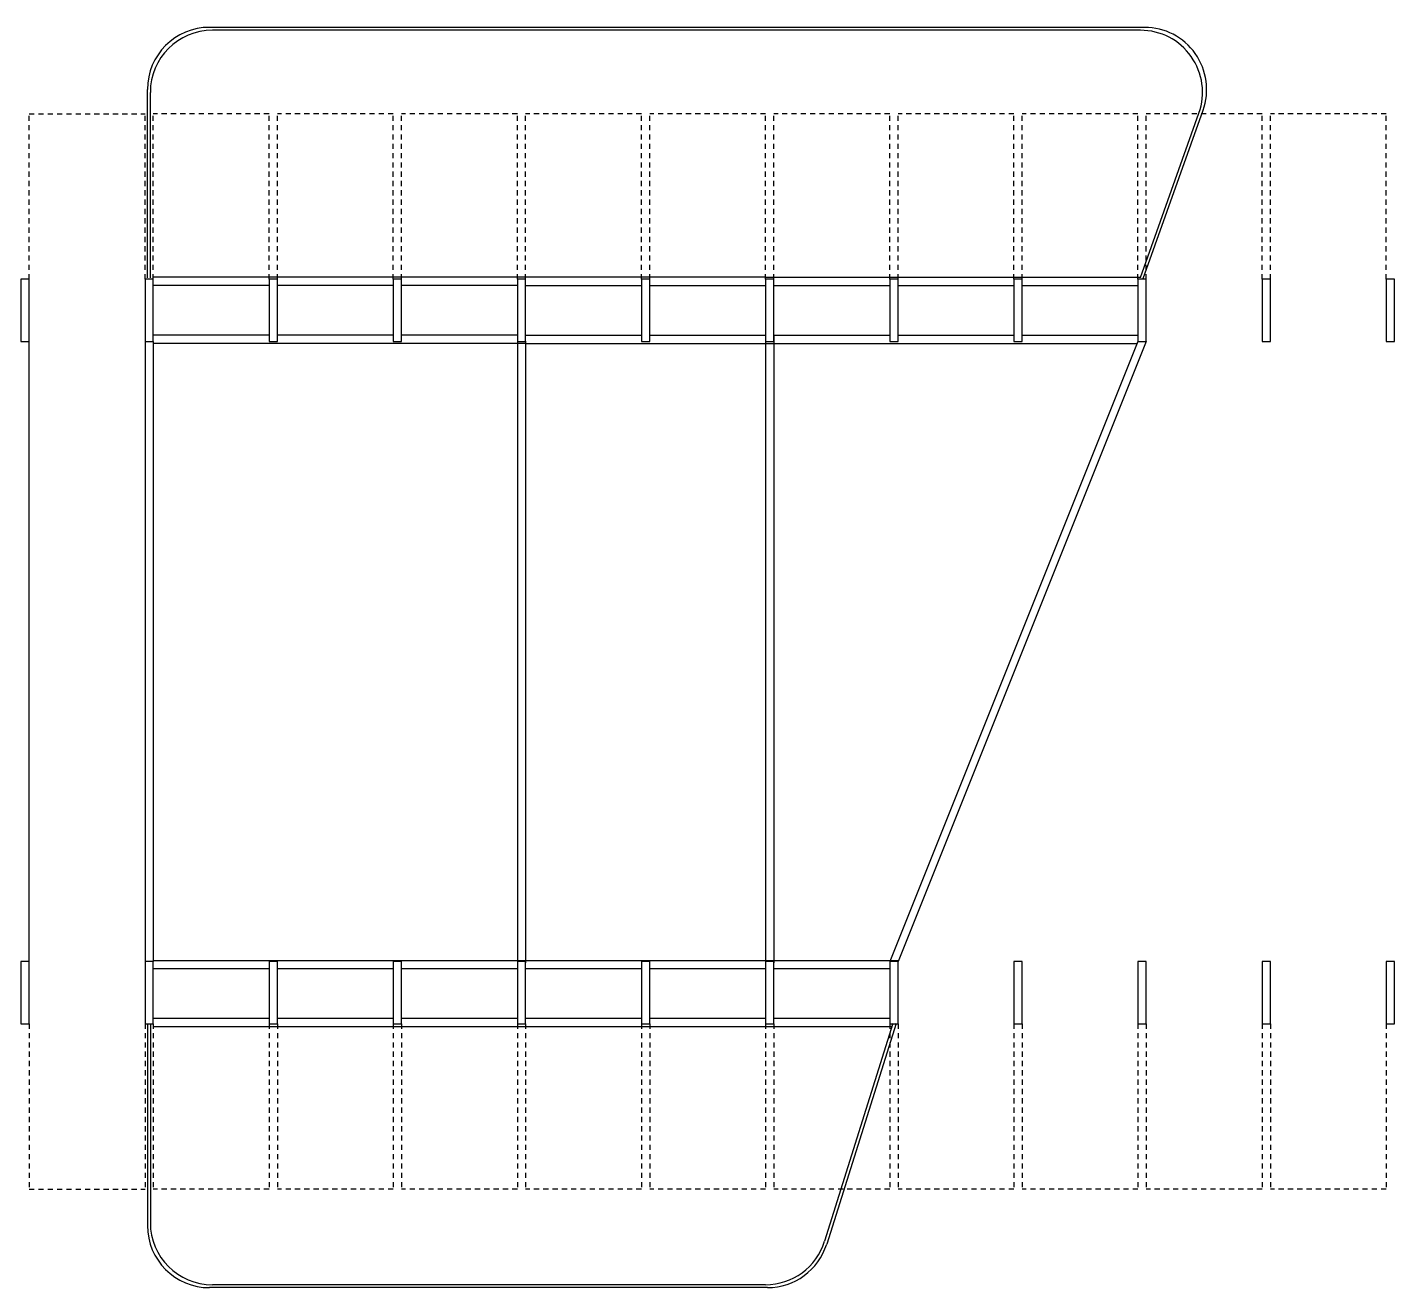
# Model space of a CAD drawing. Header units: millimetres. Extents: x 2308 to 2568, y 1142 to 1238.
# Drawn here: x 2456.58 to 2489.59, y 1177.66 to 1208.11 of the extents above; entities that cross this region are included whole.
import ezdxf

# ---------------------------------------------------------------- set-up
doc = ezdxf.new("R2010")
doc.units = ezdxf.units.MM
doc.linetypes.add('HIDDEN2', pattern=[0.1875, 0.125, -0.0625])
for name, color, linetype in [('ESTR', 3, 'Continuous'), ('PISO', 1, 'Continuous'), ('PROJ', 1, 'HIDDEN2')]:
    doc.layers.add(name, color=color, linetype=linetype)

# ---------------------------------------------------------------- blocks, each defined once
blk = doc.blocks.new('PILAR-SLN')
for points in [[(0.197, -26.487), (0.197, -27.987), (-0.003, -27.987), (-0.003, -26.487)], [(0.197, -42.97), (0.197, -44.47), (-0.003, -44.47), (-0.003, -42.97)]]:
    blk.add_lwpolyline(points, close=True)

msp = doc.modelspace()

# ---------------------------------------------------------------- linework, layer by layer
at = {"layer": 'ESTR'}
for points in [[(2456.629, 1200.519), (2456.629, 1202.019), (2456.429, 1202.019), (2456.429, 1200.519)], [(2456.629, 1184.037), (2456.629, 1185.537), (2456.429, 1185.537), (2456.429, 1184.037)]]:
    msp.add_lwpolyline(points, close=True, dxfattribs=at)
at = {"layer": 'PISO'}
for p, q in [((2483.589, 1208.105), (2460.988, 1208.105)), ((2483.49, 1208.035), (2461.058, 1208.035)), ((2459.488, 1202.054), (2459.488, 1206.605)), ((2459.558, 1202.054), (2459.558, 1206.535)), ((2483.49, 1202.066), (2484.903, 1206.032)), ((2483.556, 1202.042), (2485.002, 1206.102)), ((2474.429, 1202.069), (2459.629, 1202.069)), ((2474.429, 1202.069), (2483.491, 1202.069)), ((2462.429, 1201.869), (2459.629, 1201.869)), ((2465.429, 1201.869), (2462.629, 1201.869)), ((2468.429, 1201.869), (2465.629, 1201.869)), ((2468.629, 1201.869), (2471.429, 1201.869)), ((2471.629, 1201.869), (2474.429, 1201.869)), ((2474.629, 1201.869), (2477.429, 1201.869)), ((2477.629, 1201.869), (2480.429, 1201.869)), ((2480.629, 1201.869), (2483.429, 1201.869)), ((2462.429, 1200.669), (2459.629, 1200.669)), ((2465.429, 1200.669), (2462.629, 1200.669)), ((2468.429, 1200.669), (2465.629, 1200.669)), ((2468.629, 1200.669), (2471.429, 1200.669)), ((2471.629, 1200.669), (2474.429, 1200.669)), ((2474.429, 1200.671), (2474.429, 1185.509)), ((2474.629, 1200.671), (2474.629, 1185.509)), ((2474.629, 1200.669), (2477.429, 1200.669)), ((2477.629, 1200.669), (2480.429, 1200.669)), ((2480.629, 1200.669), (2483.429, 1200.669)), ((2456.629, 1185.537), (2456.629, 1200.519)), ((2459.429, 1200.519), (2459.429, 1185.537)), ((2459.629, 1200.519), (2459.629, 1185.537)), ((2468.629, 1200.469), (2459.629, 1200.469)), ((2468.429, 1200.521), (2468.429, 1185.509)), ((2468.629, 1200.521), (2468.629, 1185.509)), ((2468.629, 1200.469), (2483.409, 1200.469)), ((2483.429, 1200.519), (2477.429, 1185.537)), ((2483.629, 1200.519), (2477.629, 1185.537)), ((2468.629, 1185.559), (2459.629, 1185.559)), ((2477.638, 1185.559), (2468.629, 1185.559)), ((2462.429, 1185.359), (2459.629, 1185.359)), ((2465.429, 1185.359), (2462.629, 1185.359)), ((2468.429, 1185.359), (2465.629, 1185.359)), ((2471.429, 1185.359), (2468.629, 1185.359)), ((2474.429, 1185.359), (2471.629, 1185.359)), ((2477.429, 1185.359), (2474.629, 1185.359)), ((2462.429, 1184.159), (2459.629, 1184.159)), ((2465.429, 1184.159), (2462.629, 1184.159)), ((2468.429, 1184.159), (2465.629, 1184.159)), ((2471.429, 1184.159), (2468.629, 1184.159)), ((2474.429, 1184.159), (2471.629, 1184.159)), ((2477.429, 1184.159), (2474.629, 1184.159)), ((2459.488, 1184.044), (2459.488, 1179.161)), ((2459.558, 1184.044), (2459.558, 1179.231)), ((2468.629, 1183.959), (2459.629, 1183.959)), ((2477.481, 1183.959), (2468.629, 1183.959)), ((2477.507, 1184.044), (2475.854, 1178.781)), ((2477.581, 1184.044), (2475.905, 1178.711)), ((2474.474, 1177.661), (2460.988, 1177.661)), ((2474.423, 1177.731), (2461.058, 1177.731))]:
    msp.add_line(p, q, dxfattribs=at)
for centre, start, end in [((2460.988, 1206.605), 90, 180), ((2461.058, 1206.535), 90, 180), ((2483.49, 1206.535), 340.3941, 90), ((2483.589, 1206.605), 340.3941, 90), ((2460.988, 1179.161), 180, 270), ((2461.058, 1179.231), 180, 270), ((2474.423, 1179.231), 270, 342.5608), ((2474.474, 1179.161), 270, 342.5608)]:
    msp.add_arc(centre, 1.5, start, end, dxfattribs=at)
at = {"layer": 'PROJ'}
for p, q in [((2456.629, 1206.019), (2459.429, 1206.019)), ((2456.629, 1202.019), (2456.629, 1206.019)), ((2459.429, 1202.019), (2459.429, 1206.019)), ((2459.629, 1202.019), (2459.629, 1206.019)), ((2462.429, 1206.019), (2459.629, 1206.019)), ((2462.429, 1202.019), (2462.429, 1206.019)), ((2465.429, 1206.019), (2462.629, 1206.019)), ((2462.629, 1202.019), (2462.629, 1206.019)), ((2465.429, 1202.019), (2465.429, 1206.019)), ((2465.629, 1202.019), (2465.629, 1206.019)), ((2468.429, 1206.019), (2465.629, 1206.019)), ((2468.429, 1202.019), (2468.429, 1206.019)), ((2471.429, 1206.019), (2468.629, 1206.019)), ((2468.629, 1202.019), (2468.629, 1206.019)), ((2471.429, 1202.019), (2471.429, 1206.019)), ((2471.629, 1202.019), (2471.629, 1206.019)), ((2474.429, 1206.019), (2471.629, 1206.019)), ((2474.429, 1202.019), (2474.429, 1206.019)), ((2477.429, 1206.019), (2474.629, 1206.019)), ((2474.629, 1202.019), (2474.629, 1206.019)), ((2477.429, 1202.019), (2477.429, 1206.019)), ((2477.629, 1202.019), (2477.629, 1206.019)), ((2480.429, 1206.019), (2477.629, 1206.019)), ((2480.429, 1202.019), (2480.429, 1206.019)), ((2483.429, 1206.019), (2480.629, 1206.019)), ((2480.629, 1202.019), (2480.629, 1206.019)), ((2483.429, 1202.019), (2483.429, 1206.019)), ((2486.429, 1206.019), (2483.629, 1206.019)), ((2483.629, 1202.019), (2483.629, 1206.019)), ((2486.429, 1202.019), (2486.429, 1206.019)), ((2486.629, 1202.019), (2486.629, 1206.019)), ((2489.429, 1206.019), (2486.629, 1206.019)), ((2489.429, 1202.019), (2489.429, 1206.019)), ((2456.629, 1184.037), (2456.629, 1180.037)), ((2459.429, 1184.037), (2459.429, 1180.037)), ((2459.629, 1184.037), (2459.629, 1180.037)), ((2462.429, 1184.037), (2462.429, 1180.037)), ((2462.629, 1184.037), (2462.629, 1180.037)), ((2465.429, 1184.037), (2465.429, 1180.037)), ((2465.629, 1184.037), (2465.629, 1180.037)), ((2468.429, 1184.037), (2468.429, 1180.037)), ((2468.629, 1184.037), (2468.629, 1180.037)), ((2471.429, 1184.037), (2471.429, 1180.037)), ((2471.629, 1184.037), (2471.629, 1180.037)), ((2474.429, 1184.037), (2474.429, 1180.037)), ((2474.629, 1184.037), (2474.629, 1180.037)), ((2477.429, 1184.037), (2477.429, 1180.037)), ((2477.629, 1184.037), (2477.629, 1180.037)), ((2480.429, 1184.037), (2480.429, 1180.037)), ((2480.629, 1184.037), (2480.629, 1180.037)), ((2483.429, 1184.037), (2483.429, 1180.037)), ((2483.629, 1184.037), (2483.629, 1180.037)), ((2486.429, 1184.037), (2486.429, 1180.037)), ((2486.629, 1184.037), (2486.629, 1180.037)), ((2489.429, 1184.037), (2489.429, 1180.037)), ((2456.629, 1180.037), (2459.429, 1180.037)), ((2462.429, 1180.037), (2459.629, 1180.037)), ((2465.429, 1180.037), (2462.629, 1180.037)), ((2468.429, 1180.037), (2465.629, 1180.037)), ((2471.429, 1180.037), (2468.629, 1180.037)), ((2474.429, 1180.037), (2471.629, 1180.037)), ((2477.429, 1180.037), (2474.629, 1180.037)), ((2480.429, 1180.037), (2477.629, 1180.037)), ((2483.429, 1180.037), (2480.629, 1180.037)), ((2486.429, 1180.037), (2483.629, 1180.037)), ((2489.429, 1180.037), (2486.629, 1180.037))]:
    msp.add_line(p, q, dxfattribs=at)

# ---------------------------------------------------------------- block references
at = {"layer": 'ESTR', "xscale": -1}
for p in [(2459.626, 1228.506), (2462.626, 1228.506), (2465.626, 1228.506), (2468.626, 1228.506), (2471.626, 1228.506), (2474.626, 1228.506), (2477.626, 1228.506), (2480.626, 1228.506), (2483.626, 1228.506), (2486.626, 1228.506), (2489.626, 1228.506)]:
    msp.add_blockref('PILAR-SLN', p, dxfattribs=at)

doc.saveas('drawing.dxf')
